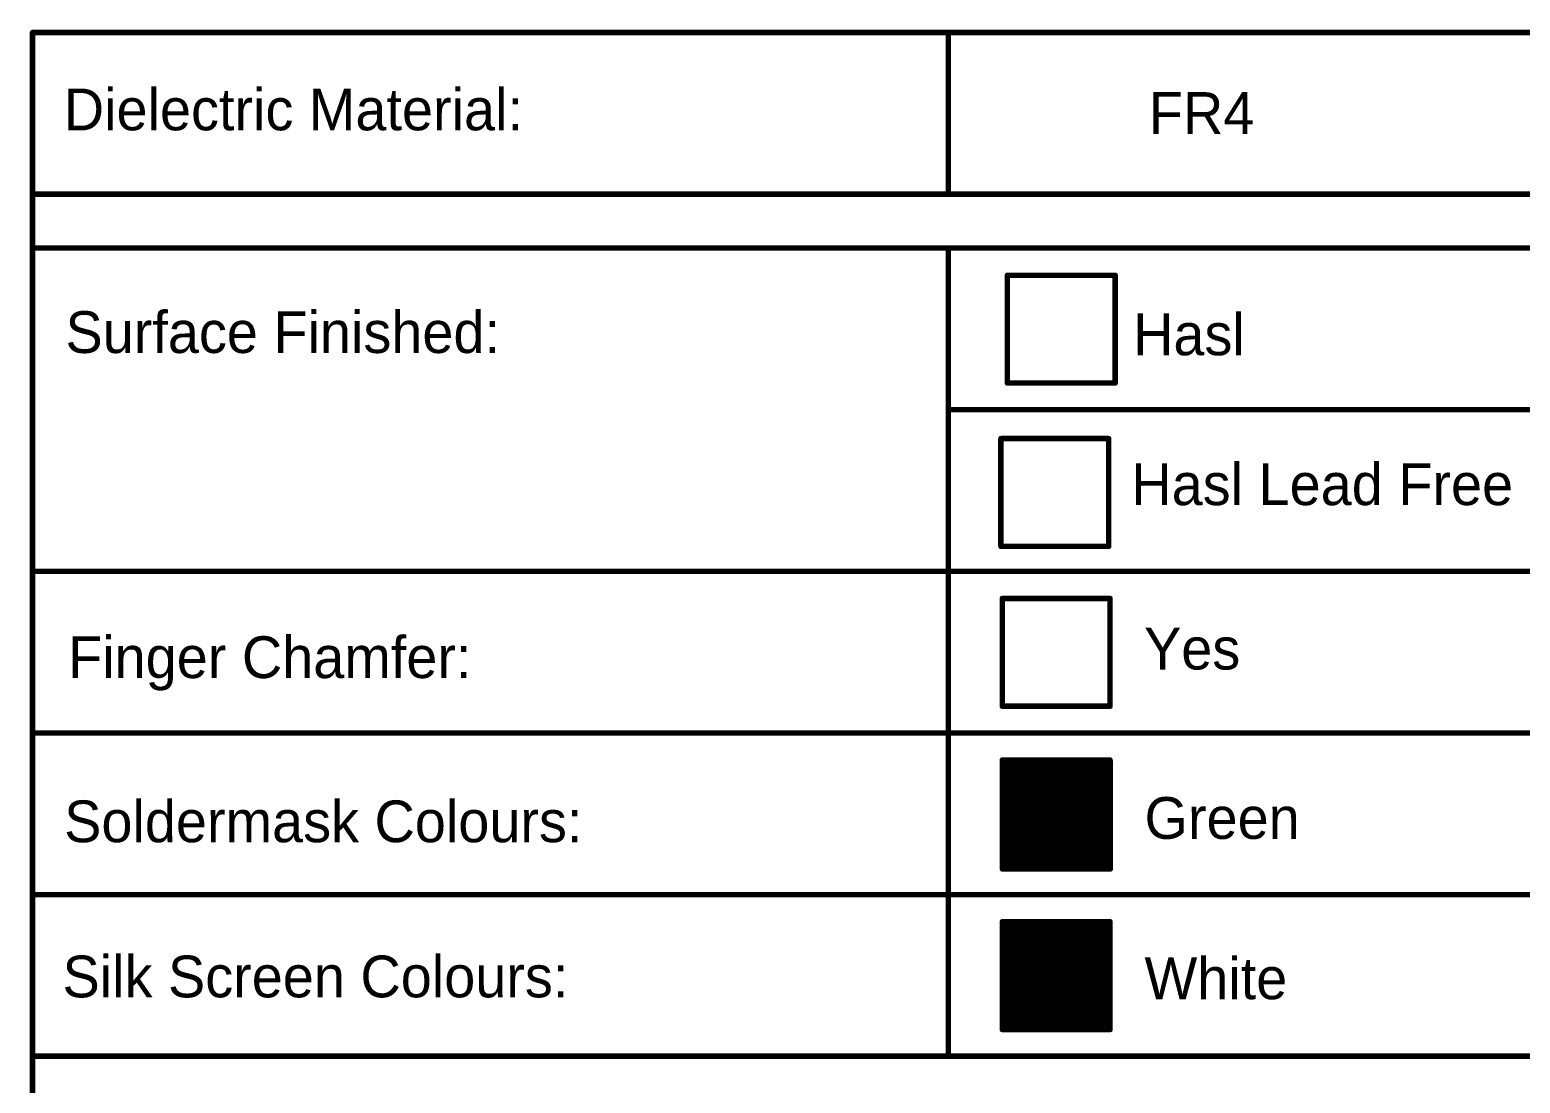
# Model space of a CAD drawing. Extents: x -2963 to -2452, y -1056 to -650.
# Drawn here: x -2625.76 to -2590.62, y -715.05 to -690.22 of the extents above; entities that cross this region are included whole.
import ezdxf

# ---------------------------------------------------------------- set-up
doc = ezdxf.new("R2010")
doc.units = 0
doc.header["$MEASUREMENT"] = 0
doc.layers.add('DRILLDRAWING', color=1, linetype='CONTINUOUS')

msp = doc.modelspace()

# ---------------------------------------------------------------- linework, layer by layer
at = {"layer": 'DRILLDRAWING'}
for points, const_width in [([(-2625.691, -690.286), (-2517.741, -690.286)], 0.13), ([(-2625.691, -737.035), (-2625.691, -690.286)], 0.13), ([(-2604.101, -694.089), (-2604.101, -690.286)], 0.13), ([(-2625.691, -694.096), (-2517.741, -694.096)], 0.13), ([(-2625.691, -695.366), (-2517.741, -695.366)], 0.13), ([(-2604.101, -699.176), (-2604.101, -695.366)], 0.13), ([(-2602.71, -698.547), (-2602.71, -696.007)], 0.13), ([(-2602.71, -696.007), (-2600.17, -696.007)], 0.13), ([(-2600.17, -698.547), (-2600.17, -696.007)], 0.13), ([(-2602.71, -698.547), (-2600.17, -698.547)], 0.13), ([(-2604.101, -699.176), (-2517.741, -699.176)], 0.13), ([(-2604.101, -702.986), (-2604.101, -699.176)], 0.13), ([(-2602.863, -702.397), (-2602.863, -699.857)], 0.13), ([(-2602.863, -699.857), (-2600.323, -699.857)], 0.13), ([(-2600.323, -702.397), (-2600.323, -699.857)], 0.13), ([(-2602.863, -702.397), (-2600.323, -702.397)], 0.13), ([(-2625.691, -702.986), (-2517.741, -702.986)], 0.13), ([(-2604.101, -706.796), (-2604.101, -702.986)], 0.13), ([(-2602.831, -703.626), (-2600.291, -703.626)], 0.13), ([(-2602.831, -706.166), (-2602.831, -703.626)], 0.13), ([(-2600.291, -706.166), (-2600.291, -703.626)], 0.13), ([(-2602.831, -706.166), (-2600.291, -706.166)], 0.13), ([(-2625.691, -706.796), (-2517.741, -706.796)], 0.13), ([(-2604.101, -710.606), (-2604.101, -706.796)], 0.13), ([(-2602.831, -707.436), (-2600.291, -707.436)], 0.13), ([(-2602.831, -709.976), (-2602.831, -707.436)], 0.13), ([(-2602.831, -707.436), (-2600.291, -707.436)], 0.13), ([(-2602.831, -709.976), (-2602.831, -707.436)], 0.13), ([(-2602.826, -710.002), (-2602.826, -707.462)], 0.13), ([(-2602.826, -707.462), (-2600.286, -707.462)], 0.13), ([(-2602.676, -707.572), (-2600.396, -707.572)], 0.3), ([(-2602.676, -709.852), (-2602.676, -707.572)], 0.3), ([(-2602.676, -707.654), (-2600.396, -707.654)], 0.13), ([(-2600.396, -709.852), (-2600.396, -707.572)], 0.3), ([(-2600.291, -709.976), (-2600.291, -707.436)], 0.13), ([(-2600.291, -709.976), (-2600.291, -707.436)], 0.13), ([(-2600.286, -710.002), (-2600.286, -707.462)], 0.13), ([(-2602.676, -707.759), (-2600.396, -707.759)], 0.13), ([(-2602.676, -707.864), (-2600.396, -707.864)], 0.13), ([(-2602.676, -707.968), (-2600.396, -707.968)], 0.13), ([(-2602.676, -708.073), (-2600.396, -708.073)], 0.13), ([(-2602.676, -708.178), (-2600.396, -708.178)], 0.13), ([(-2602.676, -708.282), (-2600.396, -708.282)], 0.13), ([(-2602.676, -708.387), (-2600.396, -708.387)], 0.13), ([(-2602.676, -708.492), (-2600.396, -708.492)], 0.13), ([(-2602.676, -708.596), (-2600.396, -708.596)], 0.13), ([(-2602.676, -708.701), (-2600.396, -708.701)], 0.13), ([(-2602.676, -708.806), (-2600.396, -708.806)], 0.13), ([(-2602.676, -708.91), (-2600.396, -708.91)], 0.13), ([(-2602.676, -709.015), (-2600.396, -709.015)], 0.13), ([(-2602.676, -709.12), (-2600.396, -709.12)], 0.13), ([(-2602.676, -709.224), (-2600.396, -709.224)], 0.13), ([(-2602.676, -709.329), (-2600.396, -709.329)], 0.13), ([(-2602.676, -709.433), (-2600.396, -709.433)], 0.13), ([(-2602.676, -709.852), (-2600.396, -709.852)], 0.3), ([(-2602.676, -709.538), (-2600.396, -709.538)], 0.13), ([(-2602.676, -709.643), (-2600.396, -709.643)], 0.13), ([(-2602.676, -709.747), (-2600.396, -709.747)], 0.13), ([(-2602.831, -709.976), (-2600.291, -709.976)], 0.13), ([(-2602.831, -709.976), (-2600.291, -709.976)], 0.13), ([(-2602.826, -710.002), (-2600.286, -710.002)], 0.13), ([(-2625.691, -710.606), (-2517.741, -710.606)], 0.13), ([(-2604.101, -714.416), (-2604.101, -710.606)], 0.13), ([(-2602.831, -711.246), (-2600.291, -711.246)], 0.13), ([(-2602.831, -713.786), (-2602.831, -711.246)], 0.13), ([(-2602.831, -711.246), (-2600.291, -711.246)], 0.13), ([(-2602.831, -713.786), (-2602.831, -711.246)], 0.13), ([(-2602.701, -713.656), (-2602.701, -711.376)], 0.3), ([(-2602.701, -711.376), (-2600.421, -711.376)], 0.3), ([(-2602.701, -711.459), (-2600.421, -711.459)], 0.13), ([(-2600.421, -713.656), (-2600.421, -711.376)], 0.3), ([(-2600.291, -713.786), (-2600.291, -711.246)], 0.13), ([(-2600.291, -713.786), (-2600.291, -711.246)], 0.13), ([(-2602.701, -711.563), (-2600.421, -711.563)], 0.13), ([(-2602.701, -711.668), (-2600.421, -711.668)], 0.13), ([(-2602.701, -711.773), (-2600.421, -711.773)], 0.13), ([(-2602.701, -711.877), (-2600.421, -711.877)], 0.13), ([(-2602.701, -711.982), (-2600.421, -711.982)], 0.13), ([(-2602.701, -712.087), (-2600.421, -712.087)], 0.13), ([(-2602.701, -712.191), (-2600.421, -712.191)], 0.13), ([(-2602.701, -712.296), (-2600.421, -712.296)], 0.13), ([(-2602.701, -712.401), (-2600.421, -712.401)], 0.13), ([(-2602.701, -712.505), (-2600.421, -712.505)], 0.13), ([(-2602.701, -712.61), (-2600.421, -712.61)], 0.13), ([(-2602.701, -712.715), (-2600.421, -712.715)], 0.13), ([(-2602.701, -712.819), (-2600.421, -712.819)], 0.13), ([(-2602.701, -712.924), (-2600.421, -712.924)], 0.13), ([(-2602.701, -713.028), (-2600.421, -713.028)], 0.13), ([(-2602.701, -713.133), (-2600.421, -713.133)], 0.13), ([(-2602.701, -713.238), (-2600.421, -713.238)], 0.13), ([(-2602.701, -713.656), (-2600.421, -713.656)], 0.3), ([(-2602.701, -713.342), (-2600.421, -713.342)], 0.13), ([(-2602.701, -713.447), (-2600.421, -713.447)], 0.13), ([(-2602.701, -713.552), (-2600.421, -713.552)], 0.13), ([(-2602.831, -713.786), (-2600.291, -713.786)], 0.13), ([(-2602.831, -713.786), (-2600.291, -713.786)], 0.13), ([(-2625.691, -714.416), (-2517.741, -714.416)], 0.13)]:
    msp.add_lwpolyline(points, dxfattribs=dict(at, const_width=const_width))
for points, const_width in [([(-2625.724, -690.286, 1), (-2625.658, -690.286, 1)], 0.065), ([(-2625.724, -690.286, 1), (-2625.658, -690.286, 1)], 0.065), ([(-2604.133, -690.286, 1), (-2604.068, -690.286, 1)], 0.065), ([(-2625.724, -694.096, 1), (-2625.658, -694.096, 1)], 0.065), ([(-2604.133, -694.089, 1), (-2604.068, -694.089, 1)], 0.065), ([(-2625.724, -695.366, 1), (-2625.658, -695.366, 1)], 0.065), ([(-2604.133, -695.366, 1), (-2604.068, -695.366, 1)], 0.065), ([(-2602.742, -696.007, 1), (-2602.677, -696.007, 1)], 0.065), ([(-2602.742, -696.007, 1), (-2602.677, -696.007, 1)], 0.065), ([(-2600.202, -696.007, 1), (-2600.137, -696.007, 1)], 0.065), ([(-2600.202, -696.007, 1), (-2600.137, -696.007, 1)], 0.065), ([(-2602.742, -698.547, 1), (-2602.677, -698.547, 1)], 0.065), ([(-2602.742, -698.547, 1), (-2602.677, -698.547, 1)], 0.065), ([(-2600.202, -698.547, 1), (-2600.137, -698.547, 1)], 0.065), ([(-2600.202, -698.547, 1), (-2600.137, -698.547, 1)], 0.065), ([(-2604.133, -699.176, 1), (-2604.068, -699.176, 1)], 0.065), ([(-2604.133, -699.176, 1), (-2604.068, -699.176, 1)], 0.065), ([(-2604.133, -699.176, 1), (-2604.068, -699.176, 1)], 0.065), ([(-2602.895, -699.857, 1), (-2602.83, -699.857, 1)], 0.065), ([(-2602.895, -699.857, 1), (-2602.83, -699.857, 1)], 0.065), ([(-2600.355, -699.857, 1), (-2600.29, -699.857, 1)], 0.065), ([(-2600.355, -699.857, 1), (-2600.29, -699.857, 1)], 0.065), ([(-2602.895, -702.397, 1), (-2602.83, -702.397, 1)], 0.065), ([(-2602.895, -702.397, 1), (-2602.83, -702.397, 1)], 0.065), ([(-2600.355, -702.397, 1), (-2600.29, -702.397, 1)], 0.065), ([(-2600.355, -702.397, 1), (-2600.29, -702.397, 1)], 0.065), ([(-2625.724, -702.986, 1), (-2625.658, -702.986, 1)], 0.065), ([(-2604.133, -702.986, 1), (-2604.068, -702.986, 1)], 0.065), ([(-2604.133, -702.986, 1), (-2604.068, -702.986, 1)], 0.065), ([(-2602.863, -703.626, 1), (-2602.798, -703.626, 1)], 0.065), ([(-2602.863, -703.626, 1), (-2602.798, -703.626, 1)], 0.065), ([(-2600.323, -703.626, 1), (-2600.258, -703.626, 1)], 0.065), ([(-2600.323, -703.626, 1), (-2600.258, -703.626, 1)], 0.065), ([(-2602.863, -706.166, 1), (-2602.798, -706.166, 1)], 0.065), ([(-2602.863, -706.166, 1), (-2602.798, -706.166, 1)], 0.065), ([(-2600.323, -706.166, 1), (-2600.258, -706.166, 1)], 0.065), ([(-2600.323, -706.166, 1), (-2600.258, -706.166, 1)], 0.065), ([(-2625.724, -706.796, 1), (-2625.658, -706.796, 1)], 0.065), ([(-2604.133, -706.796, 1), (-2604.068, -706.796, 1)], 0.065), ([(-2604.133, -706.796, 1), (-2604.068, -706.796, 1)], 0.065), ([(-2602.863, -707.436, 1), (-2602.798, -707.436, 1)], 0.065), ([(-2602.863, -707.436, 1), (-2602.798, -707.436, 1)], 0.065), ([(-2602.863, -707.436, 1), (-2602.798, -707.436, 1)], 0.065), ([(-2602.863, -707.436, 1), (-2602.798, -707.436, 1)], 0.065), ([(-2602.858, -707.462, 1), (-2602.793, -707.462, 1)], 0.065), ([(-2602.858, -707.462, 1), (-2602.793, -707.462, 1)], 0.065), ([(-2602.751, -707.572, 1), (-2602.601, -707.572, 1)], 0.15), ([(-2602.751, -707.572, 1), (-2602.601, -707.572, 1)], 0.15), ([(-2602.709, -707.654, 1), (-2602.644, -707.654, 1)], 0.065), ([(-2600.471, -707.572, 1), (-2600.321, -707.572, 1)], 0.15), ([(-2600.471, -707.572, 1), (-2600.321, -707.572, 1)], 0.15), ([(-2600.429, -707.654, 1), (-2600.364, -707.654, 1)], 0.065), ([(-2600.323, -707.436, 1), (-2600.258, -707.436, 1)], 0.065), ([(-2600.323, -707.436, 1), (-2600.258, -707.436, 1)], 0.065), ([(-2600.323, -707.436, 1), (-2600.258, -707.436, 1)], 0.065), ([(-2600.323, -707.436, 1), (-2600.258, -707.436, 1)], 0.065), ([(-2600.318, -707.462, 1), (-2600.253, -707.462, 1)], 0.065), ([(-2600.318, -707.462, 1), (-2600.253, -707.462, 1)], 0.065), ([(-2602.709, -707.759, 1), (-2602.644, -707.759, 1)], 0.065), ([(-2602.709, -707.864, 1), (-2602.644, -707.864, 1)], 0.065), ([(-2602.709, -707.968, 1), (-2602.644, -707.968, 1)], 0.065), ([(-2600.429, -707.759, 1), (-2600.364, -707.759, 1)], 0.065), ([(-2600.429, -707.864, 1), (-2600.364, -707.864, 1)], 0.065), ([(-2600.429, -707.968, 1), (-2600.364, -707.968, 1)], 0.065), ([(-2602.709, -708.073, 1), (-2602.644, -708.073, 1)], 0.065), ([(-2602.709, -708.178, 1), (-2602.644, -708.178, 1)], 0.065), ([(-2602.709, -708.282, 1), (-2602.644, -708.282, 1)], 0.065), ([(-2600.429, -708.073, 1), (-2600.364, -708.073, 1)], 0.065), ([(-2600.429, -708.178, 1), (-2600.364, -708.178, 1)], 0.065), ([(-2600.429, -708.282, 1), (-2600.364, -708.282, 1)], 0.065), ([(-2602.709, -708.387, 1), (-2602.644, -708.387, 1)], 0.065), ([(-2602.709, -708.492, 1), (-2602.644, -708.492, 1)], 0.065), ([(-2602.709, -708.596, 1), (-2602.644, -708.596, 1)], 0.065), ([(-2602.709, -708.701, 1), (-2602.644, -708.701, 1)], 0.065), ([(-2600.429, -708.387, 1), (-2600.364, -708.387, 1)], 0.065), ([(-2600.429, -708.492, 1), (-2600.364, -708.492, 1)], 0.065), ([(-2600.429, -708.596, 1), (-2600.364, -708.596, 1)], 0.065), ([(-2600.429, -708.701, 1), (-2600.364, -708.701, 1)], 0.065), ([(-2602.709, -708.806, 1), (-2602.644, -708.806, 1)], 0.065), ([(-2602.709, -708.91, 1), (-2602.644, -708.91, 1)], 0.065), ([(-2602.709, -709.015, 1), (-2602.644, -709.015, 1)], 0.065), ([(-2600.429, -708.806, 1), (-2600.364, -708.806, 1)], 0.065), ([(-2600.429, -708.91, 1), (-2600.364, -708.91, 1)], 0.065), ([(-2600.429, -709.015, 1), (-2600.364, -709.015, 1)], 0.065), ([(-2602.709, -709.12, 1), (-2602.644, -709.12, 1)], 0.065), ([(-2602.709, -709.224, 1), (-2602.644, -709.224, 1)], 0.065), ([(-2602.709, -709.329, 1), (-2602.644, -709.329, 1)], 0.065), ([(-2602.709, -709.433, 1), (-2602.644, -709.433, 1)], 0.065), ([(-2600.429, -709.12, 1), (-2600.364, -709.12, 1)], 0.065), ([(-2600.429, -709.224, 1), (-2600.364, -709.224, 1)], 0.065), ([(-2600.429, -709.329, 1), (-2600.364, -709.329, 1)], 0.065), ([(-2600.429, -709.433, 1), (-2600.364, -709.433, 1)], 0.065), ([(-2602.751, -709.852, 1), (-2602.601, -709.852, 1)], 0.15), ([(-2602.751, -709.852, 1), (-2602.601, -709.852, 1)], 0.15), ([(-2602.709, -709.538, 1), (-2602.644, -709.538, 1)], 0.065), ([(-2602.709, -709.643, 1), (-2602.644, -709.643, 1)], 0.065), ([(-2602.709, -709.747, 1), (-2602.644, -709.747, 1)], 0.065), ([(-2600.471, -709.852, 1), (-2600.321, -709.852, 1)], 0.15), ([(-2600.471, -709.852, 1), (-2600.321, -709.852, 1)], 0.15), ([(-2600.429, -709.538, 1), (-2600.364, -709.538, 1)], 0.065), ([(-2600.429, -709.643, 1), (-2600.364, -709.643, 1)], 0.065), ([(-2600.429, -709.747, 1), (-2600.364, -709.747, 1)], 0.065), ([(-2602.863, -709.976, 1), (-2602.798, -709.976, 1)], 0.065), ([(-2602.863, -709.976, 1), (-2602.798, -709.976, 1)], 0.065), ([(-2602.863, -709.976, 1), (-2602.798, -709.976, 1)], 0.065), ([(-2602.863, -709.976, 1), (-2602.798, -709.976, 1)], 0.065), ([(-2602.858, -710.002, 1), (-2602.793, -710.002, 1)], 0.065), ([(-2602.858, -710.002, 1), (-2602.793, -710.002, 1)], 0.065), ([(-2600.323, -709.976, 1), (-2600.258, -709.976, 1)], 0.065), ([(-2600.323, -709.976, 1), (-2600.258, -709.976, 1)], 0.065), ([(-2600.323, -709.976, 1), (-2600.258, -709.976, 1)], 0.065), ([(-2600.323, -709.976, 1), (-2600.258, -709.976, 1)], 0.065), ([(-2600.318, -710.002, 1), (-2600.253, -710.002, 1)], 0.065), ([(-2600.318, -710.002, 1), (-2600.253, -710.002, 1)], 0.065), ([(-2625.724, -710.606, 1), (-2625.658, -710.606, 1)], 0.065), ([(-2604.133, -710.606, 1), (-2604.068, -710.606, 1)], 0.065), ([(-2604.133, -710.606, 1), (-2604.068, -710.606, 1)], 0.065), ([(-2602.863, -711.246, 1), (-2602.798, -711.246, 1)], 0.065), ([(-2602.863, -711.246, 1), (-2602.798, -711.246, 1)], 0.065), ([(-2602.863, -711.246, 1), (-2602.798, -711.246, 1)], 0.065), ([(-2602.863, -711.246, 1), (-2602.798, -711.246, 1)], 0.065), ([(-2602.776, -711.376, 1), (-2602.626, -711.376, 1)], 0.15), ([(-2602.776, -711.376, 1), (-2602.626, -711.376, 1)], 0.15), ([(-2602.733, -711.459, 1), (-2602.668, -711.459, 1)], 0.065), ([(-2600.496, -711.376, 1), (-2600.346, -711.376, 1)], 0.15), ([(-2600.496, -711.376, 1), (-2600.346, -711.376, 1)], 0.15), ([(-2600.454, -711.459, 1), (-2600.389, -711.459, 1)], 0.065), ([(-2600.323, -711.246, 1), (-2600.258, -711.246, 1)], 0.065), ([(-2600.323, -711.246, 1), (-2600.258, -711.246, 1)], 0.065), ([(-2600.323, -711.246, 1), (-2600.258, -711.246, 1)], 0.065), ([(-2600.323, -711.246, 1), (-2600.258, -711.246, 1)], 0.065), ([(-2602.733, -711.563, 1), (-2602.668, -711.563, 1)], 0.065), ([(-2602.733, -711.668, 1), (-2602.668, -711.668, 1)], 0.065), ([(-2602.733, -711.773, 1), (-2602.668, -711.773, 1)], 0.065), ([(-2602.733, -711.877, 1), (-2602.668, -711.877, 1)], 0.065), ([(-2600.454, -711.563, 1), (-2600.389, -711.563, 1)], 0.065), ([(-2600.454, -711.668, 1), (-2600.389, -711.668, 1)], 0.065), ([(-2600.454, -711.773, 1), (-2600.389, -711.773, 1)], 0.065), ([(-2600.454, -711.877, 1), (-2600.389, -711.877, 1)], 0.065), ([(-2602.733, -711.982, 1), (-2602.668, -711.982, 1)], 0.065), ([(-2602.733, -712.087, 1), (-2602.668, -712.087, 1)], 0.065), ([(-2602.733, -712.191, 1), (-2602.668, -712.191, 1)], 0.065), ([(-2600.454, -711.982, 1), (-2600.389, -711.982, 1)], 0.065), ([(-2600.454, -712.087, 1), (-2600.389, -712.087, 1)], 0.065), ([(-2600.454, -712.191, 1), (-2600.389, -712.191, 1)], 0.065), ([(-2602.733, -712.296, 1), (-2602.668, -712.296, 1)], 0.065), ([(-2602.733, -712.401, 1), (-2602.668, -712.401, 1)], 0.065), ([(-2602.733, -712.505, 1), (-2602.668, -712.505, 1)], 0.065), ([(-2600.454, -712.296, 1), (-2600.389, -712.296, 1)], 0.065), ([(-2600.454, -712.401, 1), (-2600.389, -712.401, 1)], 0.065), ([(-2600.454, -712.505, 1), (-2600.389, -712.505, 1)], 0.065), ([(-2602.733, -712.61, 1), (-2602.668, -712.61, 1)], 0.065), ([(-2602.733, -712.715, 1), (-2602.668, -712.715, 1)], 0.065), ([(-2602.733, -712.819, 1), (-2602.668, -712.819, 1)], 0.065), ([(-2602.733, -712.924, 1), (-2602.668, -712.924, 1)], 0.065), ([(-2600.454, -712.61, 1), (-2600.389, -712.61, 1)], 0.065), ([(-2600.454, -712.715, 1), (-2600.389, -712.715, 1)], 0.065), ([(-2600.454, -712.819, 1), (-2600.389, -712.819, 1)], 0.065), ([(-2600.454, -712.924, 1), (-2600.389, -712.924, 1)], 0.065), ([(-2602.733, -713.028, 1), (-2602.668, -713.028, 1)], 0.065), ([(-2602.733, -713.133, 1), (-2602.668, -713.133, 1)], 0.065), ([(-2602.733, -713.238, 1), (-2602.668, -713.238, 1)], 0.065), ([(-2600.454, -713.028, 1), (-2600.389, -713.028, 1)], 0.065), ([(-2600.454, -713.133, 1), (-2600.389, -713.133, 1)], 0.065), ([(-2600.454, -713.238, 1), (-2600.389, -713.238, 1)], 0.065), ([(-2602.776, -713.656, 1), (-2602.626, -713.656, 1)], 0.15), ([(-2602.776, -713.656, 1), (-2602.626, -713.656, 1)], 0.15), ([(-2602.733, -713.342, 1), (-2602.668, -713.342, 1)], 0.065), ([(-2602.733, -713.447, 1), (-2602.668, -713.447, 1)], 0.065), ([(-2602.733, -713.552, 1), (-2602.668, -713.552, 1)], 0.065), ([(-2600.496, -713.656, 1), (-2600.346, -713.656, 1)], 0.15), ([(-2600.496, -713.656, 1), (-2600.346, -713.656, 1)], 0.15), ([(-2600.454, -713.342, 1), (-2600.389, -713.342, 1)], 0.065), ([(-2600.454, -713.447, 1), (-2600.389, -713.447, 1)], 0.065), ([(-2600.454, -713.552, 1), (-2600.389, -713.552, 1)], 0.065), ([(-2602.863, -713.786, 1), (-2602.798, -713.786, 1)], 0.065), ([(-2602.863, -713.786, 1), (-2602.798, -713.786, 1)], 0.065), ([(-2602.863, -713.786, 1), (-2602.798, -713.786, 1)], 0.065), ([(-2602.863, -713.786, 1), (-2602.798, -713.786, 1)], 0.065), ([(-2600.323, -713.786, 1), (-2600.258, -713.786, 1)], 0.065), ([(-2600.323, -713.786, 1), (-2600.258, -713.786, 1)], 0.065), ([(-2600.323, -713.786, 1), (-2600.258, -713.786, 1)], 0.065), ([(-2600.323, -713.786, 1), (-2600.258, -713.786, 1)], 0.065), ([(-2625.724, -714.416, 1), (-2625.658, -714.416, 1)], 0.065), ([(-2604.133, -714.416, 1), (-2604.068, -714.416, 1)], 0.065)]:
    msp.add_lwpolyline(points, format="xyb", close=True, dxfattribs=dict(at, const_width=const_width))

# ---------------------------------------------------------------- texts
for s, height, p in [('Dielectric Material:', 0.98437, (-2624.955, -692.59)), ('FR4', 0.9844, (-2599.375, -692.675)), ('Surface Finished:', 0.98437, (-2624.915, -697.839)), ('Hasl', 0.9844, (-2599.747, -697.892)), ('Hasl Lead Free', 0.98437, (-2599.788, -701.425)), ('Yes', 0.9844, (-2599.489, -705.3)), ('Finger Chamfer:', 0.98437, (-2624.853, -705.502)), ('Green', 0.9844, (-2599.477, -709.292)), ('Soldermask Colours:', 0.98437, (-2624.946, -709.371)), ('Silk Screen Colours:', 0.98437, (-2624.985, -713.028)), ('White', 0.9844, (-2599.477, -713.072))]:
    msp.add_text(s, height=height, dxfattribs=at).set_placement(p)

doc.saveas('drawing.dxf')
